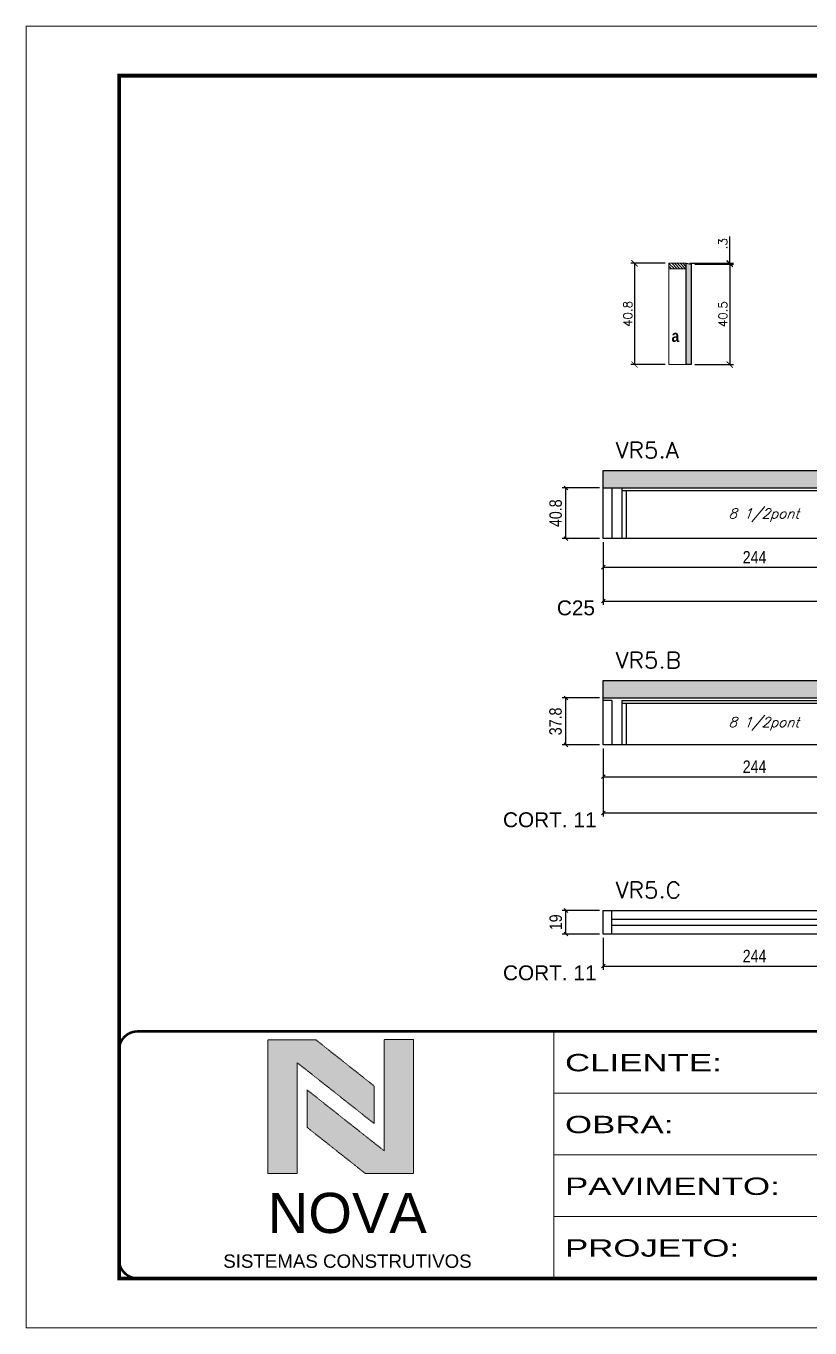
# Model space of a CAD drawing. Extents: x 0 to 6325, y 5574 to 19307.
# Drawn here: x 3170 to 3802, y 6723 to 7773 of the extents above; entities that cross this region are included whole.
import ezdxf

# ---------------------------------------------------------------- set-up
doc = ezdxf.new("R2010")
doc.units = 0
doc.linetypes.add('CONTINUO', pattern=[0])
doc.linetypes.add('DASHED', pattern=[0.75, 0.5, -0.25])
for name, color, linetype in [('1', 1, 'Continuous'), ('5', 5, 'Continuous'), ('COTA', 241, 'Continuous'), ('detalhes', 4, 'Continuous'), ('Hachura', 253, 'Continuous'), ('Painéis', 200, 'Continuous'), ('SARR_2.2x7', 40, 'Continuous'), ('SARR_3.5x7', 81, 'Continuous'), ('texto', 7, 'Continuous')]:
    doc.layers.add(name, color=color, linetype=linetype)
for name, color, linetype, lineweight in [('CARIMBO-LEGENDA', 75, 'Continuous', 15), ('Folhas', 255, 'Continuous', 9), ('Madeira', 126, 'Continuous', 18), ('SARRAFO DE PRESSAO', 251, 'DASHED', 9), ('Texto Seção', 7, 'Continuous', 15)]:
    doc.layers.add(name, color=color, linetype=linetype, lineweight=lineweight)
doc.styles.add('arial', font='arial.ttf')
doc.styles.add('COTA TECNICA', font='techl___.ttf', dxfattribs={"height": 10})
doc.styles.add('REGUA-120', font='ROMANS.shx', dxfattribs={"height": 15})
doc.styles.add('Romans', font='romans.shx')
doc.styles.get("Standard").update_dxf_attribs({"font": 'arial.ttf'})
doc.styles.add('TECNICA', font='techb___.ttf', dxfattribs={"height": 10})
doc.styles.add('Tecnologia', font='')
doc.styles.get('Tecnologia').set_extended_font_data('Forgotten Futurist')
doc.dimstyles.new('Cota Seção (2x)', dxfattribs={"dimtxt": 7, "dimasz": 5, "dimexe": 3, "dimexo": 3, "dimgap": 2, "dimtad": 3, "dimdec": 1, "dimlfac": 0.5, "dimzin": 12, "dimdsep": 46, "dimtxsty": 'Romans', "dimblk": 'ARCHTICK', "dimcen": 0, "dimclrd": 4, "dimclre": 4, "dimclrt": 1, "dimadec": 1, "dimazin": 3, "dimtfac": 1, "dimtdec": 1, "dimtmove": 0, "dimatfit": 3, "dimldrblk": 'OBLIQUE', "dimfxl": 1, "dimtolj": 1, "dimtzin": 12, "dimarcsym": 0})
doc.dimstyles.new('PAINEL', dxfattribs={"dimtxt": 10, "dimasz": 3, "dimexe": 3, "dimexo": 3, "dimgap": 3, "dimtad": 1, "dimdec": 1, "dimzin": 12, "dimdsep": 46, "dimtxsty": 'COTA TECNICA', "dimblk1": 'OBLIQUE', "dimblk2": 'OBLIQUE', "dimsah": 1, "dimcen": 0.9, "dimclrd": 4, "dimclre": 4, "dimclrt": 240, "dimadec": 1, "dimazin": 3, "dimtfac": 1, "dimtdec": 1, "dimtmove": 0, "dimatfit": 3, "dimfxl": 1, "dimtolj": 1, "dimtzin": 12, "dimarcsym": 0})

# ---------------------------------------------------------------- blocks, each defined once
blk = doc.blocks.new('A$C64660E27')
at = {"layer": 'COTA', "true_color": 0x1a1a1a}
h = blk.add_hatch(color=250, dxfattribs=at)
h.dxf.hatch_style = 1
h.paths.add_polyline_path([(185.4, -11.6), (142.4, -11.6), (142.4, -131.6), (168.8, -131.6), (168.8, -32.2), (237.7, -86.7), (237.7, -53)])
at = {"layer": 'COTA'}
h = blk.add_hatch(color=20, dxfattribs=at)
h.dxf.hatch_style = 1
h.paths.add_polyline_path([(273, -11.4), (246.6, -11.4), (246.6, -111.1), (177.7, -56.6), (177.7, -90.2), (230, -131.6), (273, -131.6)])
for p, q in [((142.4, -131.6), (142.4, -11.6)), ((142.4, -11.6), (185.4, -11.6)), ((185.4, -11.6), (237.7, -53)), ((273, -11.4), (246.6, -11.4)), ((246.6, -111.1), (246.6, -11.4)), ((273, -11.4), (273, -131.6)), ((168.8, -32.2), (237.7, -86.7)), ((168.8, -131.6), (168.8, -32.2)), ((246.6, -111.1), (177.7, -56.6)), ((177.7, -90.2), (177.7, -56.6)), ((237.7, -86.7), (237.7, -53)), ((230, -131.6), (177.7, -90.2)), ((142.4, -131.6), (168.8, -131.6)), ((273, -131.6), (230, -131.6))]:
    blk.add_line(p, q)
at = {"layer": 'CARIMBO-LEGENDA', "color": 7, "linetype": 'Continuous', "ltscale": 100, "style": 'arial'}
blk.add_text('NOVA', height=36, dxfattribs=at).set_placement((142.4, -184.8))
at = {"layer": 'CARIMBO-LEGENDA', "color": 7, "linetype": 'Continuous', "style": 'arial'}
blk.add_text('SISTEMAS CONSTRUTIVOS', height=12, dxfattribs=at).set_placement((102.5, -216))
blk = doc.blocks.new('9999999999')
at = {"color": 30, "linetype": 'CONTINUO'}
for p, q in [((98564.6, 34230.2), (98564.6, 34429.4)), ((98564.6, 34379.6), (99584, 34379.6)), ((98564.6, 34329.8), (99488, 34329.8)), ((98564.6, 34280), (99488, 34280))]:
    blk.add_line(p, q, dxfattribs=at)
at = {"color": 30, "linetype": 'CONTINUO', "const_width": 2}
blk.add_lwpolyline([(99584, 34230.2), (99584, 34414.4, 0.414214), (99569, 34429.4), (98229, 34429.4, 0.414214), (98214, 34414.4), (98214, 34245.2, 0.414214), (98229, 34230.2), (99584, 34230.2)], format="xyb", dxfattribs=at)
at = {"layer": 'Folhas'}
blk.add_lwpolyline([(98139, 34190.2), (99624, 34190.2), (99624, 35240.2), (98139, 35240.2)], close=True, dxfattribs=at)
at = {"layer": 'Folhas', "color": 30, "const_width": 3}
blk.add_lwpolyline([(98214, 34230.2), (99584, 34230.2), (99584, 35200.2), (98214, 35200.2)], close=True, dxfattribs=at)
at = {"xscale": 0.9, "yscale": 0.9, "zscale": 0.9}
blk.add_blockref('A$C64660E27', (98205.8, 34433.1), dxfattribs=at)
at = {"layer": 'Folhas', "color": 7, "style": 'Tecnologia', "width": 1.5}
for s, p in [('CLIENTE:', (98573.7, 34397.2)), ('OBRA:', (98573.7, 34347.3)), ('PAVIMENTO:', (98573.7, 34297.5)), ('PROJETO:', (98573.7, 34247.7))]:
    blk.add_text(s, height=14, dxfattribs=at).set_placement(p)
blk = doc.blocks.new('_ArchTick')
at = {"color": 0, "linetype": 'ByBlock', "const_width": 0.15}
blk.add_lwpolyline([(-0.5, -0.5), (0.5, 0.5)], dxfattribs=at)
blk = doc.blocks.new('*D2912')
at = {"layer": 'COTA', "color": 4, "lineweight": -2, "transparency": 16777216}
for p, q in [((3685.5, 7581.5), (3657.8, 7581.5)), ((3660.8, 7581.5), (3660.8, 7499.8)), ((3685.5, 7499.8), (3657.8, 7499.8))]:
    blk.add_line(p, q, dxfattribs=at)
at = {"layer": 'Defpoints', "color": 0, "transparency": 16777216}
for p in [(3688.5, 7581.5), (3660.8, 7499.8), (3688.5, 7499.8)]:
    blk.add_point(p, dxfattribs=at)
at = {"layer": 'COTA', "color": 4, "lineweight": -2, "transparency": 16777216, "xscale": 5, "yscale": 5, "zscale": 5}
for p, rotation in [((3660.8, 7581.5), 90), ((3660.8, 7499.8), 270)]:
    blk.add_blockref('_ArchTick', p, dxfattribs=dict(at, rotation=rotation))
at = {"layer": 'COTA', "color": 1, "transparency": 16777216, "insert": (3655.3, 7540.6), "char_height": 7, "attachment_point": 5, "rotation": 90, "style": 'Romans'}
blk.add_mtext('\\A1;40.8', dxfattribs=at)
blk = doc.blocks.new('_Oblique')
at = {"layer": '1', "color": 0, "lineweight": -2}
blk.add_line((-0.5, -0.5), (0.5, 0.5), dxfattribs=at)
blk = doc.blocks.new('*D2913')
at = {"layer": 'COTA', "color": 4, "lineweight": -2, "transparency": 16777216}
for p, q in [((3737.6, 7581.5), (3737.6, 7603.1)), ((3705.5, 7581.5), (3740.6, 7581.5)), ((3737.6, 7580.9), (3737.6, 7581.5)), ((3709.5, 7580.9), (3740.6, 7580.9)), ((3737.6, 7580.9), (3737.6, 7575.9))]:
    blk.add_line(p, q, dxfattribs=at)
at = {"layer": 'Defpoints', "color": 0, "transparency": 16777216}
for p in [(3702.5, 7581.5), (3737.6, 7581.5), (3706.5, 7580.9)]:
    blk.add_point(p, dxfattribs=at)
at = {"layer": 'COTA', "color": 4, "lineweight": -2, "transparency": 16777216, "xscale": 5, "yscale": 5, "zscale": 5}
for p, rotation in [((3737.6, 7581.5), 270), ((3737.6, 7580.9), 90)]:
    blk.add_blockref('_ArchTick', p, dxfattribs=dict(at, rotation=rotation))
at = {"layer": 'COTA', "color": 1, "transparency": 16777216, "insert": (3732.1, 7597.3), "char_height": 7, "attachment_point": 5, "rotation": 90, "style": 'Romans'}
blk.add_mtext('\\A1;.3', dxfattribs=at)
blk = doc.blocks.new('*D2914')
at = {"layer": 'COTA', "color": 4, "lineweight": -2, "transparency": 16777216}
for p, q in [((3709.5, 7580.9), (3740.6, 7580.9)), ((3737.6, 7580.9), (3737.6, 7499.8)), ((3709.5, 7499.8), (3740.6, 7499.8))]:
    blk.add_line(p, q, dxfattribs=at)
at = {"layer": 'Defpoints', "color": 0, "transparency": 16777216}
for p in [(3706.5, 7580.9), (3706.5, 7499.8), (3737.6, 7499.8)]:
    blk.add_point(p, dxfattribs=at)
at = {"layer": 'COTA', "color": 4, "lineweight": -2, "transparency": 16777216, "xscale": 5, "yscale": 5, "zscale": 5}
for p, rotation in [((3737.6, 7580.9), 90), ((3737.6, 7499.8), 270)]:
    blk.add_blockref('_ArchTick', p, dxfattribs=dict(at, rotation=rotation))
at = {"layer": 'COTA', "color": 1, "transparency": 16777216, "insert": (3732.1, 7540.4), "char_height": 7, "attachment_point": 5, "rotation": 90, "style": 'Romans'}
blk.add_mtext('\\A1;40.5', dxfattribs=at)
blk = doc.blocks.new('*D2897')
at = {"layer": 'COTA', "color": 4, "lineweight": -2, "transparency": 16777216}
for p, q in [((3632.6, 7400.3), (3602.4, 7400.3)), ((3605.4, 7359.5), (3605.4, 7400.3)), ((3632.6, 7359.5), (3602.4, 7359.5))]:
    blk.add_line(p, q, dxfattribs=at)
at = {"layer": 'Defpoints', "color": 0, "transparency": 16777216}
for p in [(3605.4, 7400.3), (3635.6, 7400.3), (3635.6, 7359.5)]:
    blk.add_point(p, dxfattribs=at)
at = {"layer": 'COTA', "color": 4, "lineweight": -2, "transparency": 16777216, "xscale": 3, "yscale": 3, "zscale": 3}
for p, rotation in [((3605.4, 7400.3), 90), ((3605.4, 7359.5), 270)]:
    blk.add_blockref('_Oblique', p, dxfattribs=dict(at, rotation=rotation))
at = {"layer": 'COTA', "color": 240, "transparency": 16777216, "insert": (3597.2, 7379.9), "char_height": 10, "attachment_point": 5, "rotation": 90, "style": 'COTA TECNICA'}
blk.add_mtext('\\A1;40.8', dxfattribs=at)
blk = doc.blocks.new('*D4086')
at = {"layer": 'COTA', "color": 4, "lineweight": -2, "transparency": 16777216}
for p, q in [((3635.6, 7356.5), (3635.6, 7333.4)), ((3879.6, 7356.5), (3879.6, 7333.4)), ((3635.6, 7336.4), (3879.6, 7336.4))]:
    blk.add_line(p, q, dxfattribs=at)
at = {"layer": 'Defpoints', "color": 0, "transparency": 16777216}
for p in [(3635.6, 7359.5), (3879.6, 7359.5), (3879.6, 7336.4)]:
    blk.add_point(p, dxfattribs=at)
at = {"layer": 'COTA', "color": 4, "lineweight": -2, "transparency": 16777216, "xscale": 3, "yscale": 3, "zscale": 3, "rotation": 180}
blk.add_blockref('_Oblique', (3635.6, 7336.4), dxfattribs=at)
at = {"layer": 'COTA', "color": 4, "lineweight": -2, "transparency": 16777216, "xscale": 3, "yscale": 3, "zscale": 3}
blk.add_blockref('_Oblique', (3879.6, 7336.4), dxfattribs=at)
at = {"layer": 'COTA', "color": 240, "transparency": 16777216, "insert": (3757.6, 7344.4), "char_height": 10, "attachment_point": 5, "style": 'COTA TECNICA'}
blk.add_mtext('\\A1;244', dxfattribs=at)
blk = doc.blocks.new('*D4089')
at = {"layer": 'COTA', "color": 4, "lineweight": -2, "transparency": 16777216}
for p, q in [((3635.6, 7356.5), (3635.6, 7306.1)), ((4250.6, 7356.5), (4250.6, 7306.1)), ((3635.6, 7309.1), (4250.6, 7309.1))]:
    blk.add_line(p, q, dxfattribs=at)
at = {"layer": 'Defpoints', "color": 0, "transparency": 16777216}
for p in [(3635.6, 7359.5), (4250.6, 7359.5), (4250.6, 7309.1)]:
    blk.add_point(p, dxfattribs=at)
at = {"layer": 'COTA', "color": 4, "lineweight": -2, "transparency": 16777216, "xscale": 3, "yscale": 3, "zscale": 3, "rotation": 180}
blk.add_blockref('_Oblique', (3635.6, 7309.1), dxfattribs=at)
at = {"layer": 'COTA', "color": 4, "lineweight": -2, "transparency": 16777216, "xscale": 3, "yscale": 3, "zscale": 3}
blk.add_blockref('_Oblique', (4250.6, 7309.1), dxfattribs=at)
at = {"layer": 'COTA', "color": 240, "transparency": 16777216, "insert": (3943.1, 7317.2), "char_height": 10, "attachment_point": 5, "style": 'COTA TECNICA'}
blk.add_mtext('\\A1;615', dxfattribs=at)
blk = doc.blocks.new('*D2898')
at = {"layer": 'COTA', "color": 4, "lineweight": -2, "transparency": 16777216}
for p, q in [((3632.6, 7230.9), (3602.4, 7230.9)), ((3605.4, 7193.1), (3605.4, 7230.9)), ((3632.6, 7193.1), (3602.4, 7193.1))]:
    blk.add_line(p, q, dxfattribs=at)
at = {"layer": 'Defpoints', "color": 0, "transparency": 16777216}
for p in [(3605.4, 7230.9), (3635.6, 7230.9), (3635.6, 7193.1)]:
    blk.add_point(p, dxfattribs=at)
at = {"layer": 'COTA', "color": 4, "lineweight": -2, "transparency": 16777216, "xscale": 3, "yscale": 3, "zscale": 3}
for p, rotation in [((3605.4, 7230.9), 90), ((3605.4, 7193.1), 270)]:
    blk.add_blockref('_Oblique', p, dxfattribs=dict(at, rotation=rotation))
at = {"layer": 'COTA', "color": 240, "transparency": 16777216, "insert": (3597.1, 7212), "char_height": 10, "attachment_point": 5, "rotation": 90, "style": 'COTA TECNICA'}
blk.add_mtext('\\A1;37.8', dxfattribs=at)
blk = doc.blocks.new('*D4090')
at = {"layer": 'COTA', "color": 4, "lineweight": -2, "transparency": 16777216}
for p, q in [((3635.6, 7190.1), (3635.6, 7164.4)), ((3879.6, 7190.1), (3879.6, 7164.4)), ((3635.6, 7167.4), (3879.6, 7167.4))]:
    blk.add_line(p, q, dxfattribs=at)
at = {"layer": 'Defpoints', "color": 0, "transparency": 16777216}
for p in [(3635.6, 7193.1), (3879.6, 7193.1), (3879.6, 7167.4)]:
    blk.add_point(p, dxfattribs=at)
at = {"layer": 'COTA', "color": 4, "lineweight": -2, "transparency": 16777216, "xscale": 3, "yscale": 3, "zscale": 3, "rotation": 180}
blk.add_blockref('_Oblique', (3635.6, 7167.4), dxfattribs=at)
at = {"layer": 'COTA', "color": 4, "lineweight": -2, "transparency": 16777216, "xscale": 3, "yscale": 3, "zscale": 3}
blk.add_blockref('_Oblique', (3879.6, 7167.4), dxfattribs=at)
at = {"layer": 'COTA', "color": 240, "transparency": 16777216, "insert": (3757.6, 7175.5), "char_height": 10, "attachment_point": 5, "style": 'COTA TECNICA'}
blk.add_mtext('\\A1;244', dxfattribs=at)
blk = doc.blocks.new('*D4093')
at = {"layer": 'COTA', "color": 4, "lineweight": -2, "transparency": 16777216}
for p, q in [((3635.6, 7190.1), (3635.6, 7135.2)), ((4250.6, 7190.1), (4250.6, 7135.2)), ((3635.6, 7138.2), (4250.6, 7138.2))]:
    blk.add_line(p, q, dxfattribs=at)
at = {"layer": 'Defpoints', "color": 0, "transparency": 16777216}
for p in [(3635.6, 7193.1), (4250.6, 7193.1), (4250.6, 7138.2)]:
    blk.add_point(p, dxfattribs=at)
at = {"layer": 'COTA', "color": 4, "lineweight": -2, "transparency": 16777216, "xscale": 3, "yscale": 3, "zscale": 3, "rotation": 180}
blk.add_blockref('_Oblique', (3635.6, 7138.2), dxfattribs=at)
at = {"layer": 'COTA', "color": 4, "lineweight": -2, "transparency": 16777216, "xscale": 3, "yscale": 3, "zscale": 3}
blk.add_blockref('_Oblique', (4250.6, 7138.2), dxfattribs=at)
at = {"layer": 'COTA', "color": 240, "transparency": 16777216, "insert": (3943.1, 7146.3), "char_height": 10, "attachment_point": 5, "style": 'COTA TECNICA'}
blk.add_mtext('\\A1;615', dxfattribs=at)
blk = doc.blocks.new('*D4124')
at = {"layer": 'COTA', "color": 4, "lineweight": -2, "transparency": 16777216}
for p, q in [((3635.6, 7037.5), (3635.6, 7011.7)), ((3879.6, 7037.5), (3879.6, 7011.7)), ((3635.6, 7014.7), (3879.6, 7014.7))]:
    blk.add_line(p, q, dxfattribs=at)
at = {"layer": 'Defpoints', "color": 0, "transparency": 16777216}
for p in [(3635.6, 7040.5), (3879.6, 7040.5), (3879.6, 7014.7)]:
    blk.add_point(p, dxfattribs=at)
at = {"layer": 'COTA', "color": 4, "lineweight": -2, "transparency": 16777216, "xscale": 3, "yscale": 3, "zscale": 3, "rotation": 180}
blk.add_blockref('_Oblique', (3635.6, 7014.7), dxfattribs=at)
at = {"layer": 'COTA', "color": 4, "lineweight": -2, "transparency": 16777216, "xscale": 3, "yscale": 3, "zscale": 3}
blk.add_blockref('_Oblique', (3879.6, 7014.7), dxfattribs=at)
at = {"layer": 'COTA', "color": 240, "transparency": 16777216, "insert": (3757.6, 7022.8), "char_height": 10, "attachment_point": 5, "style": 'COTA TECNICA'}
blk.add_mtext('\\A1;244', dxfattribs=at)
blk = doc.blocks.new('*D4127')
at = {"layer": 'COTA', "color": 4, "lineweight": -2, "transparency": 16777216}
for p, q in [((3632.6, 7059.5), (3602.4, 7059.5)), ((3605.4, 7040.5), (3605.4, 7059.5)), ((3632.6, 7040.5), (3602.4, 7040.5))]:
    blk.add_line(p, q, dxfattribs=at)
at = {"layer": 'Defpoints', "color": 0, "transparency": 16777216}
for p in [(3605.4, 7059.5), (3635.6, 7059.5), (3635.6, 7040.5)]:
    blk.add_point(p, dxfattribs=at)
at = {"layer": 'COTA', "color": 4, "lineweight": -2, "transparency": 16777216, "xscale": 3, "yscale": 3, "zscale": 3}
for p, rotation in [((3605.4, 7059.5), 90), ((3605.4, 7040.5), 270)]:
    blk.add_blockref('_Oblique', p, dxfattribs=dict(at, rotation=rotation))
at = {"layer": 'COTA', "color": 240, "transparency": 16777216, "insert": (3597.3, 7050), "char_height": 10, "attachment_point": 5, "rotation": 90, "style": 'COTA TECNICA'}
blk.add_mtext('\\A1;19', dxfattribs=at)

msp = doc.modelspace()

# ---------------------------------------------------------------- hatches: boundary and pattern name
at = {"layer": 'COTA'}
h = msp.add_hatch(dxfattribs=at)
h.set_pattern_fill('AR-CONC', color=256, scale=0.03)
h.set_pattern_definition([(50, (3372.679, 1215.7284), (5.46554, -0.4781726), [0.5715, -6.2865]), (355, (3372.679, 1215.7284), (-1.0573026, 5.7317054), [0.4572, -5.0292175]), (100.45144, (3373.1345, 1215.6885), (4.4082374, 5.2535326), [0.4857003, -5.3427073]), (46.1842, (3372.679, 1217.2524), (8.132371, -1.26127), [0.85725, -9.42975]), (96.63556, (3373.357, 1217.147), (7.122124, 7.422784), [0.728551, -8.014068]), (351.18415, (3372.679, 1217.252), (7.122124, 7.422784), [0.685799, -7.543792]), (21, (3373.441, 1216.8714), (4.5484317, -3.067956), [0.5715, -6.2865]), (326, (3373.441, 1216.8714), (1.854061, 5.525639), [0.4572, -5.0292]), (71.451445, (3373.82, 1216.6157), (6.4024926, 2.457683), [0.4857003, -5.342698]), (37.5, (3372.679, 1215.7284), (0.0926581, 2.53665117), [0, -4.96824, 0, -5.1054, 0, -5.04825]), (7.5, (3372.679, 1215.7284), (2.0045899, 3.0054172), [0, -2.91084, 0, -4.85394, 0, -1.92405]), (327.5, (3370.9798, 1215.7284), (4.06771786, -0.1718623), [0, -1.905, 0, -5.9436, 0, -7.8867]), (317.5, (3370.2178, 1215.7284), (4.4438754, 0.7627947), [0, -2.4765, 0, -3.94716, 0, -5.6007])])
h.paths.add_polyline_path([(4250.55, 7414.31), (3635.55, 7414.31), (3635.55, 7400.31), (4250.55, 7400.31)])
h = msp.add_hatch(dxfattribs=at)
h.set_pattern_fill('AR-CONC', color=256, scale=0.03)
h.set_pattern_definition([(50, (3372.679, 1046.3226), (5.46554, -0.4781726), [0.5715, -6.2865]), (355, (3372.679, 1046.3226), (-1.0573026, 5.7317054), [0.4572, -5.0292175]), (100.45144, (3373.1345, 1046.283), (4.4082374, 5.2535326), [0.4857003, -5.3427073]), (46.1842, (3372.679, 1047.8466), (8.132371, -1.26127), [0.85725, -9.42975]), (96.63556, (3373.357, 1047.7415), (7.122124, 7.422784), [0.728551, -8.014068]), (351.18415, (3372.679, 1047.847), (7.122124, 7.422784), [0.685799, -7.543792]), (21, (3373.441, 1047.4656), (4.5484317, -3.067956), [0.5715, -6.2865]), (326, (3373.441, 1047.4656), (1.854061, 5.525639), [0.4572, -5.0292]), (71.451445, (3373.82, 1047.21), (6.4024926, 2.457683), [0.4857003, -5.342698]), (37.5, (3372.679, 1046.3226), (0.0926581, 2.53665117), [0, -4.96824, 0, -5.1054, 0, -5.04825]), (7.5, (3372.679, 1046.3226), (2.0045899, 3.0054172), [0, -2.91084, 0, -4.85394, 0, -1.92405]), (327.5, (3370.9798, 1046.3226), (4.06771786, -0.1718623), [0, -1.905, 0, -5.9436, 0, -7.8867]), (317.5, (3370.2178, 1046.3226), (4.4438754, 0.7627947), [0, -2.4765, 0, -3.94716, 0, -5.6007])])
h.paths.add_polyline_path([(4250.55, 7244.9), (3635.55, 7244.9), (3635.55, 7230.9), (4250.55, 7230.9)])
at = {"layer": 'Hachura'}
h = msp.add_hatch(dxfattribs=at)
h.set_pattern_fill('ANSI31', color=256, scale=0.5, angle=270, style=0)
h.set_pattern_definition([(315, (26663.1282, -726.1739), (1.12253202, 1.12253202), [])])
h.paths.add_polyline_path([(3702.51, 7577.07), (3702.51, 7581.47), (3688.51, 7581.47), (3688.51, 7577.07)])
h = msp.add_hatch(color=256, dxfattribs=at)
h.dxf.hatch_style = 1
h.paths.add_polyline_path([(3702.51, 7581.47), (3706.51, 7580.9), (3706.51, 7499.82), (3702.51, 7499.82)])

# ---------------------------------------------------------------- linework, layer by layer
at = {"layer": 'COTA'}
for p, q in [((3635.55, 7414.31), (4250.55, 7414.31)), ((3635.55, 7400.31), (3635.55, 7414.31)), ((3635.55, 7244.9), (4250.55, 7244.9)), ((3635.55, 7230.9), (3635.55, 7244.9)), ((3642.55, 7228.9), (3635.55, 7228.9)), ((3650.55, 7228.9), (4235.55, 7228.9))]:
    msp.add_line(p, q, dxfattribs=at)
at = {"layer": 'Madeira'}
for points in [[(3702.51, 7577.07), (3702.51, 7581.47), (3688.51, 7581.47), (3688.51, 7577.07)], [(3702.51, 7581.47), (3688.51, 7581.47), (3688.51, 7499.82), (3702.51, 7499.82)]]:
    msp.add_lwpolyline(points, close=True, dxfattribs=at)
at = {"layer": 'Painéis', "linetype": 'ByBlock'}
for p, q in [((3635.55, 7400.31), (4250.55, 7400.31)), ((3635.55, 7359.51), (3635.55, 7400.31)), ((4250.55, 7359.51), (3635.55, 7359.51)), ((3635.55, 7230.9), (4250.55, 7230.9)), ((3635.55, 7193.1), (3635.55, 7230.9)), ((4250.55, 7193.1), (3635.55, 7193.1)), ((3635.55, 7059.5), (4237.55, 7059.5)), ((3635.55, 7040.5), (3635.55, 7059.5)), ((4237.55, 7040.5), (3635.55, 7040.5))]:
    msp.add_line(p, q, dxfattribs=at)
at = {"layer": 'Painéis'}
msp.add_lwpolyline([(3702.51, 7581.47), (3706.51, 7580.9), (3706.51, 7499.82), (3702.51, 7499.82)], close=True, dxfattribs=at)
at = {"layer": 'SARR_2.2x7', "linetype": 'Continuous'}
for p, q in [((3642.55, 7400.31), (3642.55, 7359.51)), ((3650.55, 7398.11), (3879.55, 7398.11)), ((3642.55, 7228.9), (3642.55, 7193.1)), ((3650.55, 7226.7), (3879.55, 7226.7)), ((3642.55, 7040.5), (3642.55, 7059.5)), ((3642.55, 7052.5), (3879.55, 7052.5)), ((3879.55, 7047.5), (3642.55, 7047.5))]:
    msp.add_line(p, q, dxfattribs=at)
at = {"layer": 'SARR_3.5x7'}
for p, q in [((3650.55, 7400.31), (3650.55, 7359.51)), ((3654.05, 7398.11), (3654.05, 7359.51)), ((3650.55, 7228.9), (3650.55, 7193.1)), ((3654.05, 7226.7), (3654.05, 7193.1))]:
    msp.add_line(p, q, dxfattribs=at)

# ---------------------------------------------------------------- block references
at = {"layer": 'SARRAFO DE PRESSAO', "color": 6, "linetype": 'ByBlock'}
msp.add_blockref('9999999999', (-94968.98, -27467.38), dxfattribs=at)

# ---------------------------------------------------------------- texts
at = {"layer": '5', "linetype": 'Continuous'}
for s, p in [('C25', (3598.14, 7297.58)), ('CORT. 11', (3554.68, 7126.69)), ('CORT. 11', (3554.68, 7003.24))]:
    msp.add_text(s, height=12, rotation=359.99996, dxfattribs=at).set_placement(p)
at = {"layer": 'detalhes', "style": 'TECNICA'}
msp.add_text('a', height=9.6, dxfattribs=at).set_placement((3690.68, 7518.02))
at = {"layer": 'texto', "color": 2, "char_height": 8, "attachment_point": 5, "style": 'Romans'}
for insert in [(3765.05, 7378.36), (3765.05, 7210.1)]:
    msp.add_mtext('{\\Q19;\\C256;8 1/2pont}', dxfattribs=dict(at, insert=insert))
at = {"layer": 'Texto Seção', "style": 'REGUA-120', "width": 1.05}
for s, p in [('VR5.A', (3645.55, 7424.31)), ('VR5.B', (3645.55, 7254.9)), ('VR5.C', (3645.55, 7069.5))]:
    msp.add_text(s, height=13, dxfattribs=at).set_placement(p)

# ---------------------------------------------------------------- dimensions: what is measured, and where the dimension line sits
at = {"layer": 'COTA'}
for base, p1, p2, dimstyle, picture, middle in [((3737.58, 7581.47), (3706.51, 7580.9), (3702.51, 7581.47), 'Cota Seção (2x)', '*D2913', (3732.08, 7597.3)), ((3660.82, 7499.82), (3688.51, 7581.47), (3688.51, 7499.82), 'Cota Seção (2x)', '*D2912', (3655.32, 7540.65)), ((3737.58, 7499.82), (3706.51, 7580.9), (3706.51, 7499.82), 'Cota Seção (2x)', '*D2914', (3732.08, 7540.36)), ((3605.36, 7400.31), (3635.55, 7359.51), (3635.55, 7400.31), 'PAINEL', '*D2897', (3597.24, 7379.91)), ((3605.36, 7230.9), (3635.55, 7193.1), (3635.55, 7230.9), 'PAINEL', '*D2898', (3597.12, 7212)), ((3605.36, 7059.5), (3635.55, 7040.5), (3635.55, 7059.5), 'PAINEL', '*D4127', (3597.27, 7050))]:
    dim = msp.add_linear_dim(base=base, p1=p1, p2=p2, angle=90, dimstyle=dimstyle, dxfattribs=at)
    dim.commit()
    dim.dimension.update_dxf_attribs({"geometry": picture, "text_midpoint": middle})
for base, p1, p2, picture, middle in [((3879.55, 7336.38), (3635.55, 7359.51), (3879.55, 7359.51), '*D4086', (3757.55, 7344.45)), ((4250.55, 7309.07), (3635.55, 7359.51), (4250.55, 7359.51), '*D4089', (3943.05, 7317.18)), ((3879.55, 7167.41), (3635.55, 7193.1), (3879.55, 7193.1), '*D4090', (3757.55, 7175.48)), ((4250.55, 7138.19), (3635.55, 7193.1), (4250.55, 7193.1), '*D4093', (3943.05, 7146.3)), ((3879.55, 7014.73), (3635.55, 7040.5), (3879.55, 7040.5), '*D4124', (3757.55, 7022.81))]:
    dim = msp.add_linear_dim(base=base, p1=p1, p2=p2, dimstyle='PAINEL', dxfattribs=at)
    dim.commit()
    dim.dimension.update_dxf_attribs({"geometry": picture, "text_midpoint": middle})

doc.saveas('drawing.dxf')
